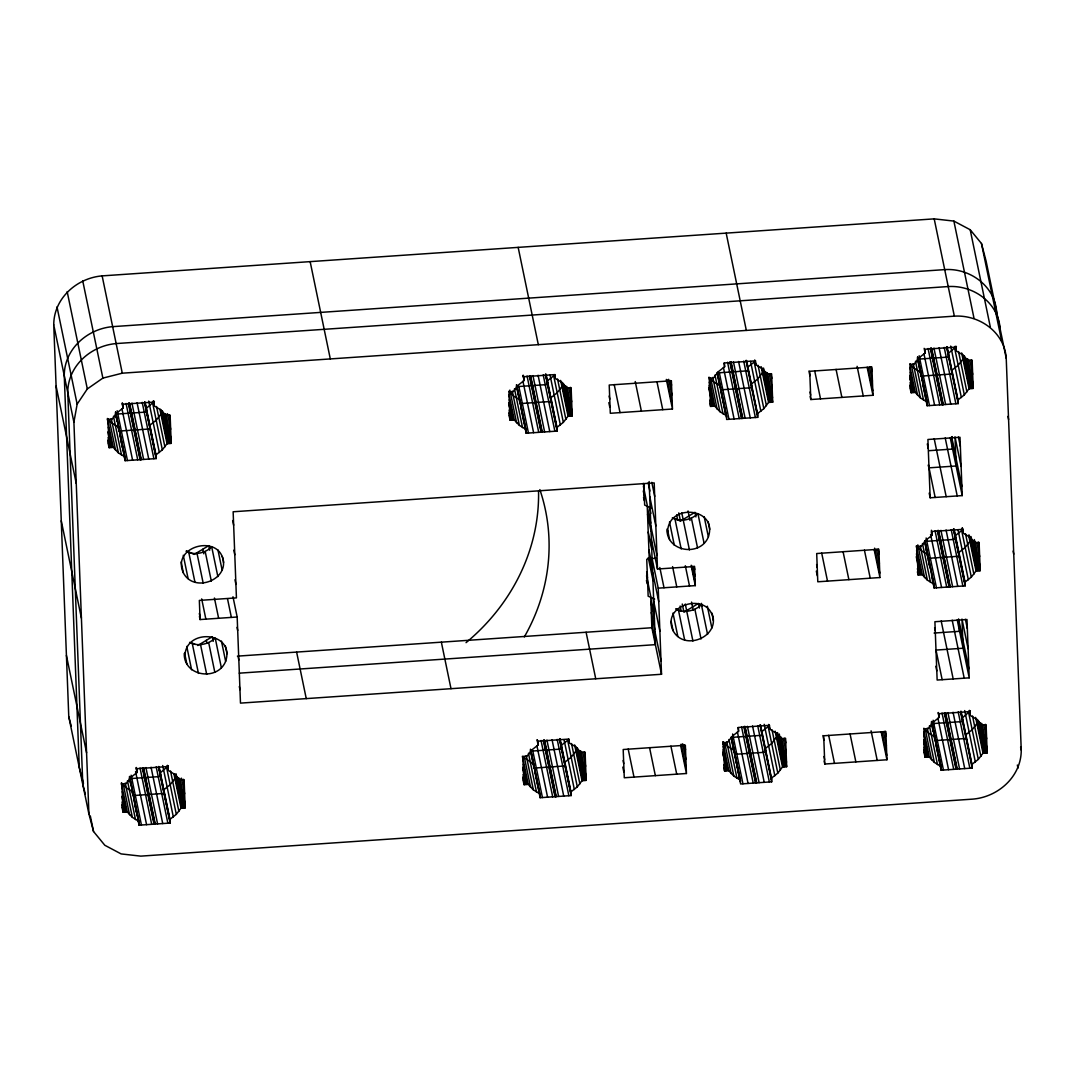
<?xml version="1.0" encoding="UTF-8"?>
<svg xmlns="http://www.w3.org/2000/svg" width="1075" height="1075" viewBox="0 0 1075 1075"><rect width="100%" height="100%" fill="white"/><g stroke="black" fill="none" stroke-linecap="round" stroke-linejoin="round"><path stroke-width="1.5" d="M53.75 324.892C53.683 298.46 76.728 278.035 102.138 275.885L934.202 218.87L953.874 221.087L970.188 229.741L981.462 243.487L986.071 260.983L1006.227 358.284L1021.25 750.108C1021.317 776.54 998.272 796.965 972.862 799.115L140.798 856.13L121.126 853.913L104.812 845.259L93.538 831.512L88.916 814.003L68.773 716.702L53.75 324.892L73.906 422.193L88.916 814.003M73.906 422.193L77.145 404.16L57.002 306.859M184.913 656.677C184.779 627.357 235.519 631.482 225.642 661.34C217.459 681.617 183.57 676.309 184.268 653.56M223.533 562.668C221.275 533.052 170.737 545.683 183.368 572.881C194.239 593.857 230.991 579.223 222.243 556.447M667.642 532.232C667.494 502.912 718.234 507.037 708.371 536.895C700.188 557.173 666.298 551.865 666.997 529.115M713.236 620.477C710.978 590.847 660.44 603.478 673.071 630.676C684.547 652.391 722.01 635.876 711.623 612.683M124.163 456.015L125.13 460.691L156.211 458.568L156.063 454.792L162.338 449.847L167.055 443.666L159.96 409.427M138.137 820.507L139.105 825.183L170.186 823.047L170.038 819.284L176.313 814.339L181.03 808.145L173.935 773.919M524.17 423.268L526.132 433.212L557.213 431.088L557.065 427.312L563.34 422.368L568.057 416.173L560.653 380.416M708.909 377.231L714.714 406.122L719.887 411.644L726.485 415.703L726.633 419.465L757.714 417.342L757.566 413.566L763.841 408.634L768.558 402.44L761.154 366.669M538.145 787.76L540.107 797.704L571.188 795.567L571.04 791.791L577.315 786.86L582.032 780.665L574.628 744.894M922.914 384.877L927.134 405.732L958.215 403.595L958.067 399.833L964.342 394.888L969.059 388.693L961.655 352.936M731.47 736.724L740.608 783.957L771.689 781.821L771.541 778.058L777.816 773.113L782.533 766.918L775.129 731.161M932.509 580.178L934.121 587.971L965.202 585.848L965.054 582.072L971.33 577.127L976.046 570.946L968.642 535.175M935.922 744.693L941.109 770.211L972.19 768.087L972.042 764.312L978.317 759.38L983.034 753.185L975.63 717.415M77.145 404.16L87.317 388.935L102.877 378.104L122.281 373.186L954.345 316.158C979.392 314.599 1004.52 332.202 1006.227 358.284M116.14 417.234L115.495 414.157L146.576 412.034L146.428 408.258L154.41 401.351M130.115 781.727L129.47 778.649L160.551 776.513L160.403 772.737L168.385 765.83M917.499 359.198L948.58 357.061L948.432 353.299L956.414 346.378M931.474 723.677L962.555 721.553L962.407 717.777L970.389 710.871M186.096 551.233C194.32 555.802 205.016 553.168 211.735 547L217.862 576.617M189.59 642.353C197.813 646.922 208.51 644.288 215.228 638.12L221.356 667.736M672.305 517.908C680.529 522.477 691.225 519.843 697.944 513.689L704.085 543.292M675.799 609.028C684.023 613.61 694.719 610.976 701.438 604.808L707.578 634.411M167.055 443.666L171.207 443.37L170.119 415.125L165.967 415.42L160.793 409.911L154.195 405.853L154.048 402.077L122.967 404.2L123.114 407.989L116.852 412.921L112.136 419.102L107.97 419.384L108.521 433.642L109.059 447.63L113.211 447.348L118.384 452.871L124.996 456.915L125.13 460.691M568.057 416.173L572.209 415.891L571.121 387.645L566.968 387.927L561.795 382.431L555.197 378.373L555.049 374.584L523.968 376.72L524.116 380.51L517.854 385.441L513.138 391.623L508.972 391.905L509.523 406.162L510.061 420.15L514.213 419.868L519.386 425.377L525.984 429.436L526.132 433.212M181.03 808.145L185.182 807.863L184.094 779.617L179.942 779.899L174.768 774.39L168.17 770.345L168.023 766.556L136.942 768.692L137.089 772.482L130.827 777.413L126.111 783.594L121.945 783.877L122.496 798.134L123.034 812.122L127.186 811.84L132.359 817.349L138.971 821.407L139.105 825.183M768.558 402.44L772.71 402.157L771.622 373.912L767.469 374.194L762.296 368.685L755.698 364.64L755.55 360.851L724.469 362.974L724.617 366.763L718.355 371.695L713.639 377.876L709.473 378.172L710.562 406.417L714.714 406.122M969.059 388.693L973.211 388.411L972.123 360.165L967.97 360.447L962.797 354.938L956.199 350.893L956.051 347.104L924.97 349.241L925.118 353.03L918.856 357.962L914.14 364.143L909.974 364.425L910.525 378.682L911.062 392.671L915.215 392.388L920.388 397.898L926.986 401.956L927.134 405.732M582.032 780.665L586.184 780.383L585.096 752.137L580.943 752.419L575.77 746.91L569.172 742.865L569.024 739.076L537.943 741.199L538.091 744.988L531.829 749.92L527.113 756.101L522.947 756.397L523.498 770.641L524.036 784.642L528.188 784.36L533.361 789.87L539.959 793.928L540.107 797.704M976.046 570.946L980.198 570.65L979.11 542.405L974.958 542.687L969.784 537.191L963.187 533.133L963.039 529.343L931.958 531.48L932.106 535.269L925.844 540.201L921.127 546.382L916.962 546.664L917.512 560.922L918.05 574.91L922.202 574.628L927.376 580.137L933.973 584.195L934.121 587.971M782.533 766.918L786.685 766.636L785.597 738.391L781.444 738.673L776.271 733.177L769.673 729.119L769.525 725.329L738.444 727.466L738.592 731.255L732.33 736.187L727.614 742.368L723.448 742.65L723.999 756.907L724.537 770.896L728.689 770.614L733.862 776.123L740.46 780.181M197.746 645.524L212.245 636.749L213.199 641.358M673.971 518.19L680.462 521.093L694.974 512.305L695.928 516.914M649.434 557.75L646.747 559.376L648.158 596.195L654.648 599.097M516.497 386.678L547.578 384.541L547.43 380.778L553.692 375.833L563.34 422.368M716.998 372.931L748.079 370.808L747.931 367.032L754.193 362.1L763.841 408.634M117.726 424.934L119.002 431.075L150.083 428.952L149.936 425.176L156.197 420.244L160.928 414.05L165.08 413.768L171.207 443.37M516.47 386.086L520.004 403.595L551.085 401.472L550.938 397.696L557.199 392.765L561.929 386.57L566.082 386.288L572.209 415.891M720.505 389.862L751.586 387.726L751.438 383.95L757.7 379.018L762.43 372.823L766.582 372.541L772.71 402.157M917.472 358.607L921.006 376.116L952.087 373.993L951.939 370.217L958.201 365.272L962.931 359.09L967.083 358.795L973.211 388.411M672.466 409.024L610.304 413.284L609.216 385.038L671.378 380.778L672.466 409.024L666.325 379.408M810.805 399.537L872.967 395.278L871.879 367.032L809.717 371.292L810.805 399.537L810.16 396.42M928.679 450.707L952.598 449.068L952.114 436.611M929.028 467.84L956.105 465.986L954.99 436.826L961.117 466.442M930.157 497.792L962.233 495.602L960.002 437.283L927.913 439.487L930.157 497.792L929.19 493.116M656.435 558.247L652.095 558.543L658.222 588.159L661.528 674.267L240.478 703.117L237.172 617.01L232.979 596.746M924.487 541.437L955.567 539.314L955.42 535.538L961.682 530.593L971.33 577.127M651.356 539.408L657.483 569.024L694.584 566.485L695.31 585.62L658.222 588.159M927.994 558.355L959.075 556.232L958.927 552.456L965.189 547.524L969.905 541.33L974.071 541.048L980.198 570.65M199.426 616.432L200.071 619.549L237.172 617.01M879.955 577.53L817.793 581.79L816.704 553.531L878.866 549.271L879.955 577.53L874.136 549.473M237.414 656.14L651.88 627.733L661.528 674.267M239.268 673.165L655.387 644.651L649.139 481.546M934.094 633.054L959.585 631.307L959.236 622.197M969.22 677.841L937.145 680.045L934.901 621.726L966.989 619.523L969.22 677.841L957.207 619.845M530.472 751.17L561.553 749.033L561.405 745.257L567.667 740.326L577.315 786.86M730.973 737.423L762.054 735.287L761.906 731.524L768.168 726.579L777.816 773.113M131.701 789.413L132.977 795.567L164.058 793.431L163.911 789.668L170.173 784.723L174.903 778.528L179.055 778.246L185.182 807.863M530.445 750.578L533.979 768.087L565.06 765.951L564.913 762.188L571.174 757.243L575.904 751.049L580.057 750.767L586.184 780.383M734.48 754.341L765.561 752.218L765.413 748.442L771.675 743.497L776.405 737.316L780.558 737.02L786.685 766.636M933.678 733.862L934.981 740.608L966.062 738.471L965.914 734.695L972.176 729.764L976.893 723.569L981.058 723.287L987.186 752.903L983.034 753.185M686.441 773.503L624.279 777.762L623.191 749.517L685.353 745.257L686.441 773.503L680.623 745.459M824.78 764.029L886.942 759.77L885.854 731.524L823.692 735.784L824.78 764.029L824.135 760.912M924.07 752.487L925.038 757.163L929.19 756.867L934.363 762.39L940.961 766.435L941.109 770.211M651.154 507.978L644.664 505.075L643.858 483.79M676.242 608.759L681.16 610.963L680.139 606.045M186.526 550.951L194.252 554.404L208.752 545.63L209.706 550.239M191.256 642.635L194.951 644.274M969.207 710.696L970.174 715.372L976.772 719.43L981.945 724.94L986.098 724.644L987.186 752.903M909.867 363.753L914.247 368.282L920.858 372.34L921.006 376.116M709.379 377.486L713.746 382.028L720.358 386.086L720.425 387.968L717.562 374.127M923.842 728.232L928.222 732.774L934.833 736.832L934.981 740.608M723.354 741.978L727.721 746.52L734.332 750.565L734.4 752.46L731.538 738.606M107.876 418.713L112.243 423.254L118.855 427.312L119.002 431.075M121.851 783.205L126.218 787.733L132.83 791.791L132.977 795.567M916.854 545.992L921.235 550.534L927.846 554.579L927.967 557.764L927.335 554.687M508.878 391.233L513.245 395.775L519.857 399.819L520.004 403.595M1000.099 328.668C998.379 302.586 973.251 284.983 948.217 286.555L116.154 343.57C90.743 345.72 67.698 366.145 67.765 392.577L82.788 784.387L85.301 793.941M68.773 716.702L71.286 726.257M83.474 783.379L79.281 767.469L64.258 375.659C64.191 349.227 87.25 328.802 112.647 326.652L944.71 269.623C970.98 267.756 996.968 287.71 996.713 315.056M981.462 243.487L1001.618 340.788M970.188 229.741L990.33 327.042M1007.933 416.388L1008.578 419.505M953.874 221.087L974.031 318.388M1013.093 551.072L1013.738 554.189M971.33 359.897L972.297 364.573M969.757 360.259L972.673 374.288M967.876 359.063L973.036 384.003M966.425 358.848L972.566 388.451M964.369 355.865L971.128 388.559M962.622 354.428L969.704 388.653M934.202 218.87L954.345 316.158M958.551 351.552L966.909 391.932M955.232 346.217L956.199 350.893M954.694 348.354L964.342 394.888M950.717 346.083L961.373 397.535M947.075 346.741L958.094 400.411M946.806 346.997L958.147 401.714M946.524 346.647L958.215 403.595M944.213 347.4L955.877 403.757M958.416 437.041L960.351 446.394M939.08 347.749L950.757 404.106M978.317 542.149L979.285 546.826M1020.605 746.991L1021.25 750.108M976.745 542.499L979.661 556.528M974.864 541.303L980.024 566.243M974.313 539.569L974.958 542.687M933.947 348.098L945.624 404.469M973.413 541.088L979.553 570.704M951.577 436.678L961.883 486.491M971.034 536.573L978.116 570.798M950.219 437.606L962.233 495.602M931.622 348.26L943.286 404.617M931.313 348.287L942.977 404.643M931.004 348.313L942.681 404.67M1017.353 765.024L1017.998 768.141M930.695 348.327L942.372 404.684M969.287 535.135L976.691 570.892M930.386 348.34L942.063 404.711M928.061 348.502L939.725 404.872M965.538 533.791L973.896 574.171M945.207 437.942L957.22 495.938M962.461 528.121L963.106 531.238M962.192 527.865L963.187 533.133M924.151 348.354L925.118 353.03M923.949 353.769L934.592 405.221M958.053 529.962L968.36 579.774M919.152 355.758L929.472 405.571M954.062 528.981L965.054 582.072M953.794 529.236L965.135 583.953M953.512 528.887L965.175 585.257M917.674 356.954L926.986 401.956M953.525 529.478L965.202 585.848M917.701 357.545L927.013 402.547M917.432 357.303L927.067 403.837M934.188 438.694L946.188 496.69M951.2 529.639L962.864 585.996M915.483 361.281L923.532 400.128M913.293 363.672L920.388 397.898M965.404 619.281L967.339 628.633M946.067 529.988L957.744 586.359M911.466 365.702L917.593 395.304M927.295 443.921L928.262 448.597M985.305 724.389L986.272 729.065M910.041 367.448L915.215 392.388M968.105 648.682L961.977 619.066L963.093 648.225L936.016 650.079L942.157 679.696M983.733 724.752L986.648 738.78M910.364 372.165L914.556 392.429M909.867 375.296L910.525 378.682M928.397 464.763L935.169 497.456M909.907 376.949L913.132 392.523M928.397 465.529L929.042 468.633M981.851 723.542L987.011 748.482M909.961 377.768L910.606 380.886M940.934 530.351L952.611 586.708M910.149 382.566L910.794 385.683M980.4 723.327L986.541 752.943M910.095 384.837L911.707 392.63M958.564 618.918L968.871 668.731M910.001 385.817L910.968 390.494M910.095 387.994L911.062 392.671M978.344 720.344L985.103 753.038M938.609 530.499L950.273 586.869M938.3 530.526L949.964 586.896M937.991 530.553L949.668 586.91M937.682 530.566L949.359 586.937M937.373 530.593L949.05 586.95M976.597 718.906L983.679 753.132M935.048 530.754L946.712 587.111M972.526 716.031L980.884 756.41M952.195 620.181L964.208 678.191M969.448 710.373L970.093 713.491M931.38 530.257L932.025 533.375M931.434 531.561L932.079 534.678M931.461 532.152L932.106 535.269M968.669 712.846L978.317 759.38M930.587 534.383L941.579 587.461M964.692 710.575L975.348 762.014M926.139 537.997L936.459 587.81M961.05 711.233L972.069 764.903M960.781 711.475L972.123 766.193M960.512 711.731L972.19 768.087M924.984 540.738L934 584.787M925.051 542.633L934.054 586.09M925.105 543.923L926.69 551.623M928.289 559.322L929.902 567.116M931.514 574.91L933.127 582.704M941.176 620.947L953.176 678.943M926.086 549.123L927.671 556.823M928.316 559.914L929.929 567.707M958.188 711.878L969.852 768.249M922.471 543.52L930.52 582.368M920.281 545.912L927.376 580.137M953.055 712.241L964.732 768.598M917.808 544.864L924.581 577.557M934.605 627.719L935.25 630.837M916.397 545.737L917.042 548.855M916.384 546.57L922.202 574.628M916.585 550.548L917.23 553.665M916.706 551.3L921.544 574.668M916.451 553.786L917.418 558.462M916.532 555.977L917.512 560.922M916.303 556.89L920.119 574.776M947.922 712.591L959.599 768.947M917.405 568.635L918.695 574.87M917.405 571.793L918.05 574.91M945.597 712.752L957.261 769.109M935.828 666.258L936.795 670.921M945.288 712.779L956.952 769.136M944.979 712.792L956.656 769.163M944.67 712.819L956.347 769.176M944.361 712.832L956.038 769.189M871.072 366.777L872.053 371.453M942.036 712.994L953.7 769.351M869.514 367.126L872.416 381.155M867.955 367.489L872.793 390.87M867.149 367.233L872.967 395.278M938.368 712.497L939.012 715.614M938.126 712.832L939.066 716.918M937.924 718.261L948.567 769.7M933.127 720.25L943.447 770.049M931.649 721.446L940.961 766.435M931.676 722.037L940.988 767.026M931.407 721.795L941.042 768.329M931.447 723.085L933.073 731.376M857.111 366.333L863.252 395.949M929.458 725.773L937.507 764.607M927.268 728.151L934.363 762.39M925.441 730.18L931.568 759.797M924.016 731.941L929.19 756.867M924.016 735.098L928.531 756.921M923.842 739.775L925.038 757.163M923.882 741.428L927.107 757.015M923.936 742.247L924.581 745.365M924.124 747.058L924.769 750.175M924.07 749.315L925.683 757.109M923.976 750.296L924.943 754.973M878.06 549.016L879.041 553.692M876.501 549.379L879.404 563.407M874.62 548.169L879.78 573.109M836.068 369.357L841.886 397.414M864.421 550.131L870.239 578.189M814.702 370.821L820.521 398.879M885.048 731.255L886.028 735.932M808.924 371.036L809.892 375.713M883.489 731.618L886.391 745.647M881.93 731.981L886.767 755.349M881.124 731.712L886.942 759.77M809.986 392.012L810.631 395.13M843.055 551.596L848.874 579.653M871.086 730.825L877.227 760.428M821.69 553.061L827.508 581.118M816.61 564.55L817.255 567.667M816.328 571.134L817.296 575.81M850.043 733.849L855.861 761.893M770.829 373.643L771.796 378.319M769.27 374.006L772.173 388.035M767.375 372.797L772.535 397.737M765.924 372.582L772.065 402.198M763.546 368.067L770.627 402.292M762.121 368.161L769.203 402.399M758.05 365.285L766.408 405.678M755.026 360.931L755.671 364.049M754.731 359.964L755.698 364.64M726.176 233.127L746.332 330.415M828.677 735.313L834.496 763.358M750.565 361.469L760.872 411.282M746.574 360.488L757.593 414.157M746.305 360.73L757.647 415.461M746.023 360.394L757.714 417.342M822.899 735.515L823.867 740.191M743.712 361.146L755.376 417.503M823.961 756.491L824.606 759.608M738.579 361.496L750.256 417.852M733.446 361.845L745.123 418.202M731.121 362.006L742.785 418.363M730.812 362.033L742.476 418.39M730.503 362.047L742.18 418.417M730.194 362.073L741.871 418.43M729.885 362.087L741.562 418.444M727.56 362.248L739.224 418.605M723.945 363.054L724.617 366.763M723.448 367.516L734.091 418.954M719.336 372.783L728.971 419.317M717.495 372.232L726.512 416.28M720.747 389.526L726.566 417.584M717.616 375.417L719.229 383.708M719.847 386.194L720.478 389.271M720.801 390.83L722.44 399.215M723.058 401.741L725.665 414.789M714.983 375.027L723.032 413.862M712.792 377.419L719.887 411.644M710.965 379.435L717.092 409.051M784.804 738.135L785.771 742.798M783.245 738.485L786.147 752.513M709.097 382.042L714.055 406.175M708.962 385.293L709.93 389.97M709.043 387.47L710.024 392.415M781.35 737.289L786.51 762.229M708.815 388.384L712.631 406.269M779.267 733.997L786.04 766.677M709.917 400.128L711.207 406.363M709.917 403.3L710.562 406.417M777.521 732.559L784.602 766.784M776.096 732.653L783.178 766.878M772.025 729.777L780.383 770.157M769.001 725.41L769.646 728.527M768.706 724.442L769.673 729.119M764.191 724.308L774.847 775.76M760.549 724.967L771.568 778.649M760.28 725.222L771.622 779.939M759.998 724.873L771.689 781.821M757.687 725.625L769.351 781.982M752.554 725.974L764.231 782.331M708.129 521.563L709.742 529.357M704.165 516.645L708.371 536.895M747.421 726.324L759.098 782.694M745.096 726.485L756.76 782.855M744.787 726.512L756.451 782.869M744.478 726.539L756.155 782.896M744.169 726.552L755.846 782.923M743.86 726.579L755.537 782.936M670.585 380.51L671.553 385.186M741.535 726.727L753.199 783.097M668.69 379.314L671.915 394.901M667.132 379.677L672.292 404.617M737.92 727.547L738.592 731.255M737.423 731.994L748.066 783.447M691.413 518.244L697.541 547.86M688.04 510.974L690.016 520.502M707.337 606.206L711.865 628.028M732.626 733.983L742.946 783.796M731.484 737.316L740.487 780.772M734.722 754.018L740.541 782.076M731.591 739.909L733.204 748.187M733.822 750.673L734.453 753.75M734.776 755.308L736.415 763.693M737.033 766.22L739.64 779.281M656.933 381.638L662.751 409.683M694.047 566.35L694.692 569.468M701.464 603.344L702.109 606.407M728.957 739.506L737.007 778.354M681.792 512.909L683.149 519.467M683.283 520.313L689.424 549.93M693.012 566.7L694.947 576.052M691.655 565.477L695.202 582.623M691.118 565.356L695.31 585.62M699.422 608.047L698.468 603.424L683.955 612.212L682.262 604.016M726.767 741.898L733.862 776.123M678.768 512.896L680.462 521.093M724.94 743.927L731.067 773.53M676.645 514.925L677.667 519.83M722.884 741.723L723.529 744.841M722.87 742.556L728.689 770.614M694.907 609.364L701.034 638.98M723.072 746.52L728.03 770.654M685.326 565.746L689.518 586.009M675.046 519.373L681.187 548.989M722.938 749.772L723.905 754.448M723.018 751.962L723.999 756.907M723.058 753.615L726.606 770.762M691.534 602.094L693.187 610.076M722.79 752.876L724.08 759.111M723.892 764.621L725.182 770.856M723.892 767.778L724.537 770.896M669.497 521.953L674.334 545.334M685.286 604.029L686.643 610.587M686.777 611.433L692.918 641.049M667.642 530.203L669.577 539.556M635.244 381.544L641.385 411.147M672.574 566.619L676.766 586.883M651.799 482.339L654.702 496.368M678.54 610.492L684.681 640.109M648.198 482.877L649.891 491.073M649.703 496.354L655.831 525.971M672.99 613.072L677.828 636.454M649.622 507.292L650.899 513.447M643.28 483.387L643.965 486.666M643.401 486.263L647.472 506.325M650.724 523.149L647.231 506.218L649.206 557.885L652.713 574.803M659.822 567.492L664.014 587.756M671.136 621.323L673.071 630.676M650.845 525.957L656.973 555.56M643.293 490.953L644.315 495.871M647.54 514.293L651.047 531.211M643.549 497.295L644.221 500.56M648.212 532.058L651.719 548.976M648.897 549.809L652.404 566.74M614.201 384.568L620.02 412.612M652.606 571.994L658.733 601.61M648.292 557.629L653.049 580.554M684.56 745.002L685.528 749.678M653.116 598.412L659.875 631.213M682.665 743.806L685.89 759.38M646.666 571.631L647.352 574.91M646.774 574.507L647.459 577.786M646.545 575.757L650.966 597.445M609.122 396.043L609.767 399.161M654.218 614.268L650.724 597.337L651.88 627.733M681.107 744.155L686.267 769.095M646.451 580.446L647.137 583.712M650.899 602.094L654.406 619.012M608.84 402.641L609.807 407.317M651.302 612.535L654.809 629.453M654.877 631.2L661.004 660.816M651.705 622.989L655.212 639.907M670.907 746.117L676.726 774.175M649.542 747.582L655.36 775.639M570.328 387.39L571.295 392.066M568.769 387.739L571.672 401.768M566.874 386.543L572.034 411.483M565.423 386.328L571.564 415.944M563.367 383.345L570.126 416.038M561.62 381.907L568.702 416.132M557.549 379.032L565.907 419.411M554.525 374.664L555.17 377.782M554.552 375.256L555.197 378.373M628.176 749.047L633.995 777.104M550.064 375.202L560.371 425.015M546.073 374.221L557.092 427.904M545.804 374.476L557.146 429.194M545.522 374.127L557.186 430.497M545.536 374.718L557.213 431.088M518.163 247.371L538.32 344.672M543.211 374.879L554.875 431.236M623.097 760.522L623.742 763.64M622.815 767.12L623.782 771.796M538.078 375.229L549.755 431.599M532.945 375.592L544.622 431.948M586.09 632.234L595.738 678.768M530.62 375.739L542.284 432.11M530.311 375.766L541.975 432.123M530.002 375.793L541.679 432.15M529.693 375.807L541.37 432.177M529.384 375.833L541.061 432.19M527.059 375.995L538.723 432.352M523.391 375.498L524.036 378.615M523.122 375.242L524.089 379.918M523.149 375.833L524.116 380.51M522.947 381.249L533.603 432.701M518.835 386.516L528.47 433.05M516.699 385.025L526.011 430.027M516.43 384.796L526.065 431.33M520.945 407.68L523.552 420.742M514.482 388.76L522.531 427.608M512.291 391.152L519.386 425.377M509.819 390.104L516.591 422.797M584.303 751.868L585.27 756.545M509.039 394.928L514.213 419.868M582.744 752.231L585.647 766.26M509.362 399.658L513.554 419.908M508.865 402.776L509.51 405.893M508.878 403.044L509.523 406.162M580.849 751.035L586.009 775.962M508.905 404.428L512.13 420.016M509.147 410.045L509.792 413.163M579.398 750.807L585.539 780.423M509.093 412.316L510.706 420.11M508.999 413.297L509.98 417.973M509.093 415.474L510.061 420.15M577.342 747.837L584.101 780.517M575.595 746.386L582.677 780.625M571.524 743.524L579.882 783.903M568.5 739.157L569.145 742.274M568.527 739.748L569.172 742.865M564.039 739.694L574.346 789.507M560.048 738.713L571.067 792.382M559.779 738.955L571.121 793.686M559.497 738.619L571.161 794.976M559.511 739.21L571.188 795.567M557.186 739.372L568.85 795.728M552.053 739.721L563.73 796.078M546.92 740.07L558.597 796.427M544.595 740.232L556.259 796.588M544.286 740.258L555.95 796.615M543.977 740.285L555.654 796.642M543.668 740.299L555.345 796.656M543.359 740.312L555.036 796.669M541.034 740.473L552.698 796.83M537.366 739.976L538.011 743.094M537.097 739.721L538.091 744.988M536.922 745.741L547.578 797.18M532.81 751.008L542.445 797.543M530.674 749.517L539.986 794.519M530.405 749.275L540.04 795.809M534.92 772.173L537.527 785.234M528.457 753.252L536.506 792.1M526.266 755.644L533.361 789.87M530.566 787.276L524.439 757.66L533.832 764.312L533.979 768.087M522.369 756.303L528.188 784.36M523.337 764.137L527.529 784.401M522.84 767.254L523.498 770.641M522.88 768.907L526.105 784.495M523.122 774.538L523.767 777.655M523.068 776.808L524.681 784.589M522.974 777.776L523.955 782.452M523.068 779.966L524.036 784.642M441.355 642.165L451.003 688.699M310.151 261.628L330.307 358.929M296.619 652.082L306.254 698.616M232.684 520.542L233.651 525.218M233.812 550.145L234.78 554.821M234.955 579.747L235.922 584.424M237.037 627.357L237.683 630.461M217.956 549.957L222.149 570.22M227.497 598.708L231.38 617.413M238.18 656.946L238.825 660.063M239.308 686.549L239.953 689.666M225.401 646.008L227.027 653.802M205.204 551.569L211.332 581.185M214.422 598.023L218.628 618.286M202.839 549.204L203.807 553.813M221.45 641.09L225.642 661.34M169.326 414.869L170.293 419.546M197.074 553.638L203.202 583.255M167.445 413.673L170.67 429.248M165.873 414.023L171.032 438.963M164.421 413.808L170.562 443.424M201.683 598.896L205.876 619.16M162.365 410.825L169.138 443.518M160.618 409.387L167.7 443.612M208.698 642.689L214.825 672.305M188.837 552.698L194.965 582.301M206.333 640.324L206.978 643.401M156.547 406.511L164.905 446.891M199.318 613.449L199.963 616.566M153.47 400.854L154.168 405.262M153.228 401.177L154.195 405.853M152.704 403.313L162.338 449.847M183.274 555.278L188.112 578.659M200.568 644.758L206.696 674.374M148.726 401.056L159.369 452.494M181.111 561.97L183.368 572.881M145.098 402.292L156.09 455.383M144.803 401.956L156.144 456.673M144.856 403.246L156.184 457.977M144.534 402.198L156.211 458.568M142.209 402.359L153.886 458.729M192.331 643.817L198.458 673.42M137.076 402.722L148.753 459.079M186.768 646.398L191.605 669.779M184.604 653.089L186.862 664.001M131.943 403.071L143.62 459.428M129.618 403.232L141.282 459.589M129.309 403.246L140.986 459.616M129 403.273L140.677 459.63M128.691 403.3L140.368 459.657M102.138 275.885L122.281 373.186M128.382 403.313L140.059 459.67M126.057 403.474L137.721 459.831M122.389 402.977L123.047 406.095M122.443 404.281L123.087 407.398M122.147 403.313L123.114 407.989M121.945 408.742L132.601 460.181M117.148 410.731L127.468 460.53M115.67 411.927L125.009 457.507M115.428 412.276L118.613 427.662M118.935 429.194L125.063 458.81M115.468 413.566L117.068 421.266M117.699 424.343L118.976 430.497M119.943 435.173L122.523 447.63M123.182 450.748L125.117 460.1M120.938 440.428L122.55 448.221M113.48 416.253L121.529 455.088M82.721 280.803L102.877 378.104M111.289 418.632L118.384 452.871M109.462 420.661L115.589 450.277M183.301 779.348L184.268 784.024M107.406 418.457L108.051 421.575M107.392 419.304L113.211 447.348M181.42 778.152L184.645 793.74M108.36 427.138L112.566 447.402M179.847 778.515L185.008 803.455M107.903 431.908L111.128 447.496M108.145 437.538L108.79 440.656M178.396 778.3L184.537 807.903M108.091 439.796L109.704 447.59M108.011 440.777L108.978 445.453M108.091 442.967L109.059 447.63M176.018 773.772L183.113 808.01M174.593 773.879L181.675 808.104M170.522 771.003L178.88 811.383M167.445 765.333L168.09 768.45M167.498 766.636L168.143 769.754M167.203 765.669L168.17 770.345M166.665 767.805L176.313 814.339M67.174 291.634L87.317 388.935M162.701 765.534L173.344 816.987M159.073 766.784L170.065 819.862M158.778 766.448L170.119 821.166M158.831 767.738L170.159 822.456M158.509 766.69L170.186 823.047M156.184 766.851L167.861 823.208M151.051 767.201L162.728 823.558M145.918 767.55L157.595 823.907M143.593 767.711L155.257 824.068M143.284 767.738L154.961 824.095M142.975 767.765L154.652 824.122M142.666 767.778L154.343 824.135M142.357 767.792L154.034 824.162M140.032 767.953L151.696 824.323M136.364 767.469L137.022 770.587M136.417 768.773L137.062 771.877M136.122 767.805L137.089 772.482M56.102 386.113L76.244 483.414M135.571 771.581L146.576 824.673M131.123 775.209L141.443 825.022M129.645 776.405L138.984 821.999M129.403 776.755L132.588 792.141M132.91 793.686L139.038 823.289M129.443 778.058L131.042 785.744M131.674 788.822L132.951 794.976M133.918 799.652L137.479 816.798M138.124 819.916L139.092 824.592M134.912 804.92L136.525 812.713M127.455 780.732L135.504 819.58M125.264 783.124L132.359 817.349M123.437 785.153L129.564 814.756M121.381 782.936L122.026 786.053M121.367 783.782L127.186 811.84M122.335 791.617L126.541 811.88M121.878 796.4L125.103 811.974M122.12 802.017L122.765 805.135M122.066 804.288L123.679 812.082M121.972 805.269L122.953 809.945M122.066 807.446L123.034 812.122M61.262 520.797L81.404 618.098M66.422 655.481L86.578 752.782M90.3 815.925L93.538 831.512M970.174 715.372L970.026 711.596L938.945 713.719L939.093 717.509L932.831 722.44L928.115 728.622L923.949 728.904L924.5 743.161M657.483 569.024L654.191 482.917L233.141 511.767L236.433 597.875L199.345 600.414L200.071 619.549M539.852 489.595A212.46 191.928 -11.7 0 1 524.318 636.938M538.548 491.315A212.46 191.928 -11.7 0 1 466.053 642.662"/></g></svg>
